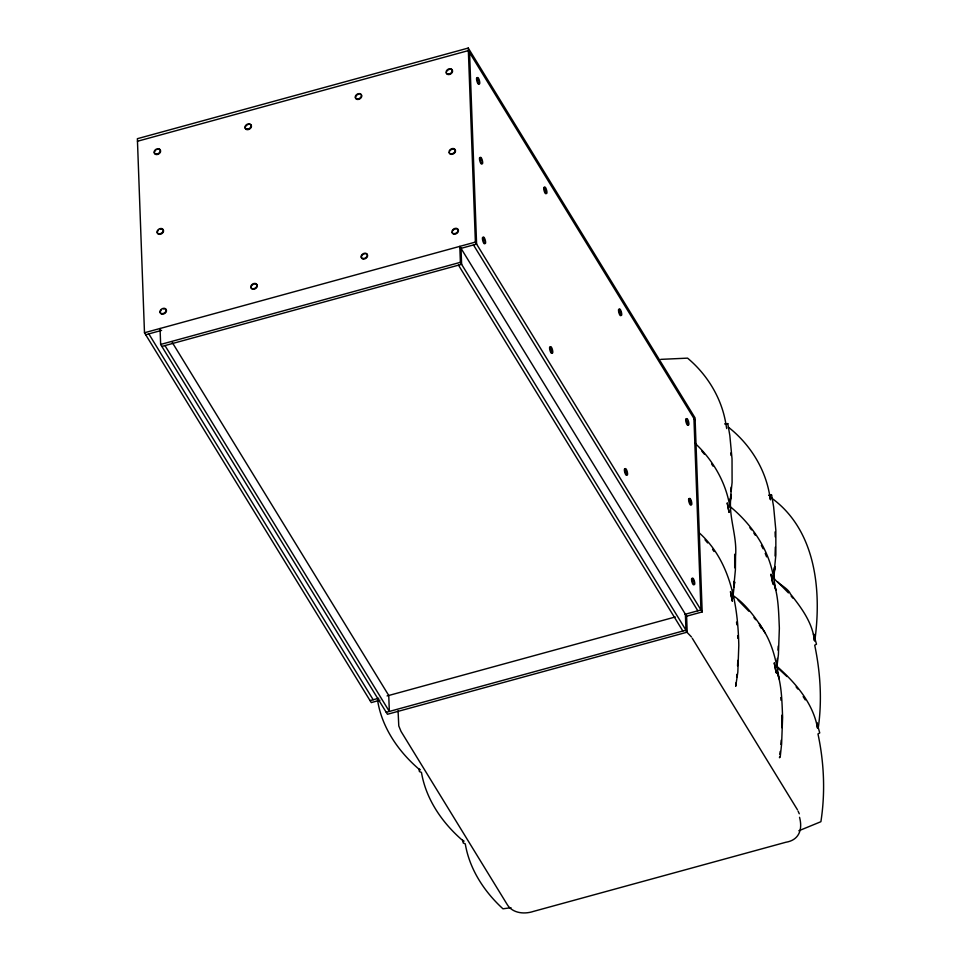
<?xml version="1.0" encoding="UTF-8"?>
<svg xmlns="http://www.w3.org/2000/svg" width="961" height="961" viewBox="0 0 961 961"><rect width="100%" height="100%" fill="white"/><g stroke="black" fill="none" stroke-linecap="round" stroke-linejoin="round"><path stroke-width="1.44" d="M734.709 567.759L734.684 554.221M781.773 727.645L781.773 715.224M775.335 547.073L775.059 556.035M737.82 660.375L737.543 665.961M778.026 650.153L778.254 646.044M730.889 491.023L731.117 487.155M733.808 584.228L734.012 581.465M780.861 744.415L781.197 740.198M777.089 661.204L777.353 658.441M729.988 501.378L730.24 498.783M774.049 570.221L774.302 567.627M736.655 677.193L736.931 674.37M732.799 593.922L733.279 589.766M773.497 575.423C772.656 581.837 787.672 586.871 790.41 593.934C801.234 607.544 812.646 622.824 814.423 640.639L813.535 633.852L816.49 644.158L814.724 645.227C820.394 672.352 822.208 700.473 818.243 727.97M732.75 598.415L734.66 581.885L733.736 587.135M736.03 682.839L735.706 686.298L737.832 672.147L738.805 645.324C737.904 605.298 730.696 561.2 699.416 533.019M779.839 754.289L780.176 751.454M814.772 640.951C821.775 590.45 815.973 529.967 771.166 497.75M729.807 503.9L731.297 494.519C727.465 515.12 737.495 535.385 735.537 556.287L735.393 569.921L733.736 587.291M773.665 575.146L773.197 578.017L773.665 575.255M774.134 572.263L775.059 566.522L773.677 578.09L775.863 590.198L774.037 583.711M729.867 503.672L732.09 482.446L732.03 458.805L729.819 435.405L727.789 423.657L725.843 423.729L726.708 428.594M774.134 572.492L775.863 554.833L775.839 530.232L773.629 506.795L771.599 495.107L769.653 495.167L770.458 499.624L769.653 495.167M732.642 595.315C745.64 603.64 756.908 619.352 765.256 633.107C773.281 647.185 776.632 663.102 779.119 678.934L776.932 671.15C781.858 685.926 781.918 701.782 782.614 717.194L781.617 743.91L780.212 757.016L779.515 757.736L779.503 757.112M728.066 507.336L727.213 502.879L729.087 512.429L728.066 507.336L729.855 506.639C725.939 482.386 712.942 460.031 695.127 443.333M731.321 596.072L730.468 591.616L732.354 601.262L731.321 596.072L733.111 595.376L731.838 593.766M798.831 830.772L820.898 821.703C825.415 792.609 824.118 762.734 817.979 733.964L819.745 732.895L816.79 722.588L817.499 728.102M776.92 666.826L778.422 654.525L779.359 628.218C778.662 613.37 778.614 598.126 774.122 583.844M686.286 616.289L702.179 611.929L695.055 417.879L468.259 48.05L137.375 138.696L144.486 332.758L371.282 702.587L379.955 700.209M137.471 141.255L468.355 50.609L695.151 420.438M144.486 332.758L475.383 242.1L702.179 611.929M145.712 334.74L161.604 330.38M460.499 248.503L476.596 244.094L469.581 52.591M160.643 344.446L460.391 262.329L687.187 632.158L387.439 714.275L160.643 344.446L160.055 328.482M161.856 346.428L461.616 264.311L461.028 248.358M370.069 700.593L378.742 698.227M387.091 695.932L675.247 616.986M684.857 614.355L700.953 609.947L693.938 418.455M386.226 712.293L685.974 630.176L685.385 614.211M511.012 907.713L502.963 908.806C484.236 891.652 469.497 869.176 465.268 843.83L463.226 843.025L462.685 840.094M725.123 423.945L727.789 423.657L724.93 423.897M660.76 359.366L687.571 358.141C707.428 374.754 721.687 398.238 725.879 423.897M768.932 495.395L771.599 495.107L768.74 495.347M729.687 506.219C751.766 524.201 769.112 549.548 773.677 578.09M686.25 631.533L691.464 636.951M777.149 666.526C795.468 682.742 813.102 703.176 817.499 727.897M728.378 427.177C749.772 443.946 765.196 468.415 769.689 495.335M776.452 666.754L786.939 676.532M777.557 581.849L788.452 592.901M738.036 600.132L748.823 611.22M701.758 451.045L704.389 454.193M791.131 596.036L792.885 598.138M705.014 539.782L707.632 542.929M749.892 527.757L751.526 529.895M753.965 617.563L755.598 619.701M796.14 686.863L797.774 689.013M753.868 533.151L755.394 535.325M712.545 549.356L714.071 551.53M711.584 463.875L712.99 466.097M759.346 625.167L761.46 628.482M803.156 696.605L805.27 699.92M759.322 623.509L765.256 633.107M473.485 244.947L697.842 610.8M692.244 638.224L797.486 809.835M458.493 265.164L682.863 631.029M172.235 342.416L388.749 695.476L389.337 711.44L164.98 345.576M148.823 333.887L373.18 699.74M761.364 545.367L763.118 548.779M798.086 811.144L799.276 813.775M765.208 553.38L766.602 556.863M776.824 671.15L777.353 673.745M418.876 768.716L419.416 771.575L421.459 772.38C426.047 799.84 442.889 823.781 463.839 841.488L463.815 840.863M377.517 699.812C381.721 727.705 398.803 752.127 420.029 770.049L420.005 769.413M736.534 622.103L736.835 624.782M780.764 697.566L780.993 700.257M730.804 452.967L730.997 455.454M737.664 635.593L737.784 638.32M799.552 817.318C802.831 829.655 799.047 840.154 785.81 842.268L533.427 911.412C524.262 914.464 512.273 913.346 507.024 904.229L401.013 731.369L398.779 725.927L398.07 710.744M775.083 531.901L775.263 536.935M687.187 632.158L686.61 616.205L459.802 246.364L460.391 262.329M468.259 48.05L475.383 242.1M484.837 242.52A3.339 0.877 74.7 0 1 483.719 243.097A3.339 0.877 74.7 0 1 482.41 238.556A3.339 0.877 74.7 0 1 483.527 237.992M483.851 238.592A3.339 0.877 74.7 0 1 484.416 240.142M552.022 352.074A3.339 0.877 74.7 0 1 550.893 352.639A3.339 0.877 74.7 0 1 549.584 348.098A3.339 0.877 74.7 0 1 550.701 347.534M551.025 348.134A3.339 0.877 74.7 0 1 551.59 349.684M626.8 474.025A3.339 0.877 74.7 0 1 625.683 474.59A3.339 0.877 74.7 0 1 624.374 470.049A3.339 0.877 74.7 0 1 625.491 469.485M626.116 470.818A3.339 0.877 74.7 0 1 626.38 471.635M693.986 583.567A3.339 0.877 74.7 0 1 692.857 584.132A3.339 0.877 74.7 0 1 691.548 579.591A3.339 0.877 74.7 0 1 692.665 579.027M693.289 580.36A3.339 0.877 74.7 0 1 693.554 581.177M481.917 162.733A3.339 0.877 74.7 0 1 480.788 163.298A3.339 0.877 74.7 0 1 479.479 158.769A3.339 0.877 74.7 0 1 480.608 158.193M480.92 158.793A3.339 0.877 74.7 0 1 481.497 160.343M691.055 503.78A3.339 0.877 74.7 0 1 689.926 504.345A3.339 0.877 74.7 0 1 688.617 499.804A3.339 0.877 74.7 0 1 689.746 499.24M690.37 500.573A3.339 0.877 74.7 0 1 690.851 502.231M478.986 82.946A3.339 0.877 74.7 0 1 477.869 83.511A3.339 0.877 74.7 0 1 476.548 78.97A3.339 0.877 74.7 0 1 477.677 78.406M478.001 79.006A3.339 0.877 74.7 0 1 478.566 80.556M546.16 192.488A3.339 0.877 74.7 0 1 545.043 193.053A3.339 0.877 74.7 0 1 543.734 188.512A3.339 0.877 74.7 0 1 544.851 187.948M545.476 189.281A3.339 0.877 74.7 0 1 545.74 190.098M620.95 314.439A3.339 0.877 74.7 0 1 619.833 315.004A3.339 0.877 74.7 0 1 618.512 310.463A3.339 0.877 74.7 0 1 619.641 309.898M620.265 311.232A3.339 0.877 74.7 0 1 620.53 312.049M688.112 424.582A3.339 0.877 74.7 0 1 686.791 424.161A3.339 0.877 74.7 0 1 685.686 419.801A3.339 0.877 74.7 0 1 686.815 419.44M687.704 421.591A3.339 0.877 74.7 0 1 687.92 422.444M452.583 230.94A3.339 2.402 -31.5 0 1 457.652 229.186A3.339 2.402 -31.5 0 1 456.487 233.583A3.339 2.402 -31.5 0 1 452.211 232.334M363.606 254.112A3.339 2.402 -31.5 0 1 367.607 255.506A3.339 2.402 -31.5 0 1 363.787 259.05A3.339 2.402 -31.5 0 1 361.756 255.818M362.225 255.158A3.339 2.402 -31.5 0 1 362.862 254.581M256.335 284.168A3.339 2.402 -31.5 0 1 255.097 288.829A3.339 2.402 -31.5 0 1 251.169 286.738M251.458 286.042A3.339 2.402 -31.5 0 1 253.308 284.336M254.112 284.024A3.339 2.402 -31.5 0 1 255.674 283.939M163.274 308.913A3.339 2.402 -31.5 0 1 166.397 311.304A3.339 2.402 -31.5 0 1 161.892 314.103A3.339 2.402 -31.5 0 1 161.1 310.259M449.664 151.153A3.339 2.402 -31.5 0 1 454.733 149.387A3.339 2.402 -31.5 0 1 453.556 153.796A3.339 2.402 -31.5 0 1 449.292 152.535M160.343 229.114A3.339 2.402 -31.5 0 1 163.478 231.505A3.339 2.402 -31.5 0 1 158.961 234.304A3.339 2.402 -31.5 0 1 158.169 230.472M446.733 71.354A3.339 2.402 -31.5 0 1 451.802 69.6A3.339 2.402 -31.5 0 1 450.637 73.997A3.339 2.402 -31.5 0 1 446.36 72.748M360.123 94.142A3.339 2.402 -31.5 0 1 361.384 97.313A3.339 2.402 -31.5 0 1 357.168 99.415A3.339 2.402 -31.5 0 1 355.906 96.244M356.375 95.571A3.339 2.402 -31.5 0 1 357.011 94.995M357.744 94.538A3.339 2.402 -31.5 0 1 358.549 94.226M250.485 124.582A3.339 2.402 -31.5 0 1 250.208 128.594A3.339 2.402 -31.5 0 1 245.56 128.846A3.339 2.402 -31.5 0 1 247.457 124.75M248.25 124.437A3.339 2.402 -31.5 0 1 249.824 124.353M157.424 149.327A3.339 2.402 -31.5 0 1 160.475 151.946A3.339 2.402 -31.5 0 1 155.586 154.385A3.339 2.402 -31.5 0 1 155.874 150.096M772.896 583.88L771.022 574.318L772.896 583.88M776.176 672.7L774.278 663.054L776.176 672.7M483.179 238.34A3.339 0.877 74.7 0 0 485.089 243.529A3.339 0.877 74.7 0 0 484.933 239.109A3.339 0.877 74.7 0 0 483.179 238.34M550.365 347.882A3.339 0.877 74.7 0 0 552.263 353.071A3.339 0.877 74.7 0 0 552.107 348.651A3.339 0.877 74.7 0 0 550.365 347.882M625.143 469.833A3.339 0.877 74.7 0 0 627.053 475.022A3.339 0.877 74.7 0 0 626.896 470.602A3.339 0.877 74.7 0 0 625.143 469.833M692.328 579.387A3.339 0.877 74.7 0 0 694.226 584.576A3.339 0.877 74.7 0 0 694.07 580.144A3.339 0.877 74.7 0 0 692.328 579.387M480.26 158.553A3.339 0.877 74.7 0 0 482.17 163.742A3.339 0.877 74.7 0 0 482.002 159.322A3.339 0.877 74.7 0 0 480.26 158.553M689.397 499.588A3.339 0.877 74.7 0 0 691.307 504.777A3.339 0.877 74.7 0 0 691.139 500.357A3.339 0.877 74.7 0 0 689.397 499.588M477.329 78.754A3.339 0.877 74.7 0 0 479.239 83.943A3.339 0.877 74.7 0 0 479.083 79.523A3.339 0.877 74.7 0 0 477.329 78.754M544.515 188.296A3.339 0.877 74.7 0 0 546.413 193.497A3.339 0.877 74.7 0 0 546.256 189.065A3.339 0.877 74.7 0 0 544.515 188.296M619.292 310.259A3.339 0.877 74.7 0 0 621.202 315.448A3.339 0.877 74.7 0 0 621.046 311.028A3.339 0.877 74.7 0 0 619.292 310.259M686.478 419.801A3.339 0.877 74.7 0 0 688.376 424.99A3.339 0.877 74.7 0 0 688.22 420.57A3.339 0.877 74.7 0 0 686.478 419.801M454.313 233.667A3.339 2.402 -31.5 0 0 458.013 229.499A3.339 2.402 -31.5 0 0 452.763 229.775A3.339 2.402 -31.5 0 0 454.313 233.667M363.474 258.557A3.339 2.402 -31.5 0 0 367.174 254.377A3.339 2.402 -31.5 0 0 361.925 254.665A3.339 2.402 -31.5 0 0 363.474 258.557M253.175 288.768A3.339 2.402 -31.5 0 0 256.875 284.6A3.339 2.402 -31.5 0 0 251.626 284.876A3.339 2.402 -31.5 0 0 253.175 288.768M162.349 313.658A3.339 2.402 -31.5 0 0 166.049 309.478A3.339 2.402 -31.5 0 0 160.799 309.766A3.339 2.402 -31.5 0 0 162.349 313.658M451.382 153.88A3.339 2.402 -31.5 0 0 455.082 149.7A3.339 2.402 -31.5 0 0 449.832 149.988A3.339 2.402 -31.5 0 0 451.382 153.88M159.418 233.859A3.339 2.402 -31.5 0 0 163.118 229.691A3.339 2.402 -31.5 0 0 157.868 229.967A3.339 2.402 -31.5 0 0 159.418 233.859M448.463 74.081A3.339 2.402 -31.5 0 0 452.163 69.913A3.339 2.402 -31.5 0 0 446.901 70.201A3.339 2.402 -31.5 0 0 448.463 74.081M357.624 98.971A3.339 2.402 -31.5 0 0 361.324 94.803A3.339 2.402 -31.5 0 0 356.075 95.079A3.339 2.402 -31.5 0 0 357.624 98.971M247.325 129.182A3.339 2.402 -31.5 0 0 251.025 125.014A3.339 2.402 -31.5 0 0 245.776 125.29A3.339 2.402 -31.5 0 0 247.325 129.182M156.499 154.072A3.339 2.402 -31.5 0 0 160.199 149.892A3.339 2.402 -31.5 0 0 154.937 150.18A3.339 2.402 -31.5 0 0 156.499 154.072"/></g></svg>
